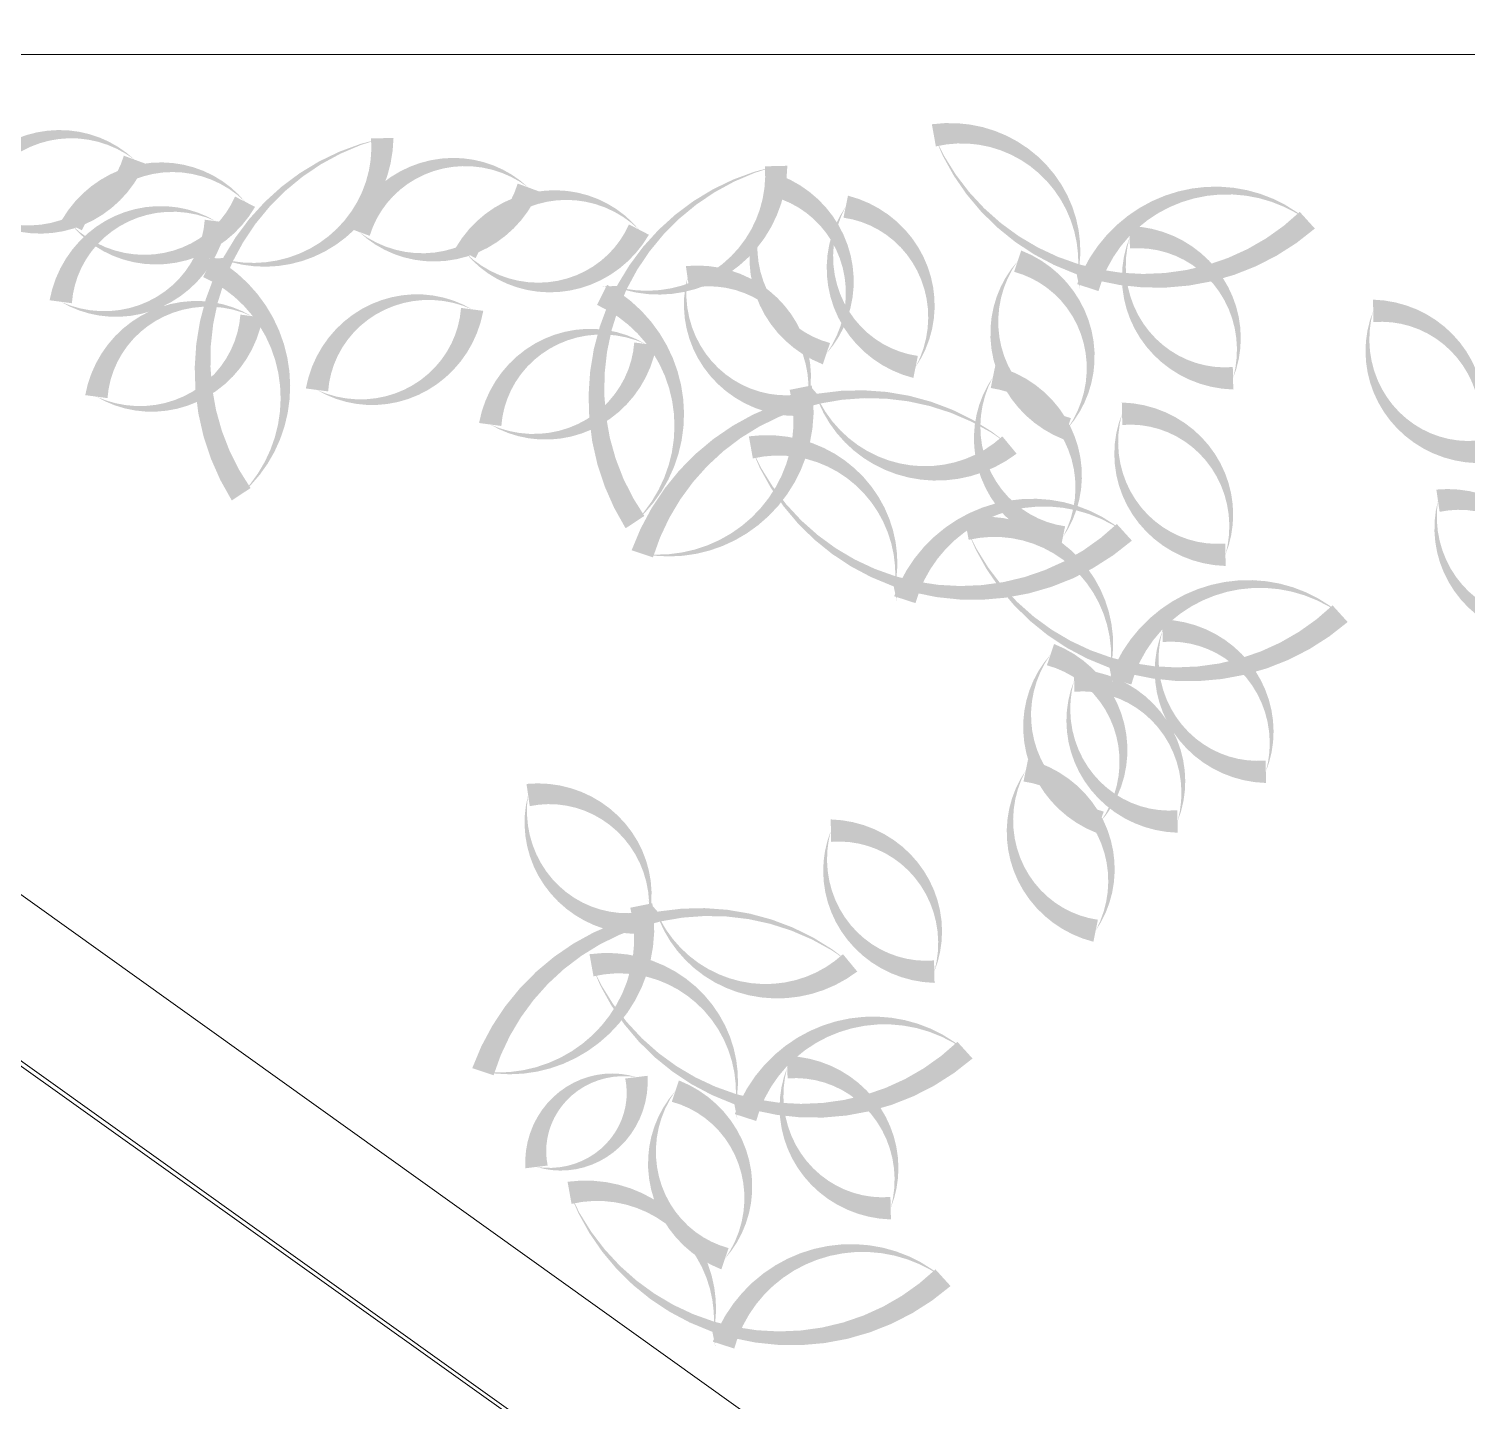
# Model space of a CAD drawing. Header units: metres. Extents: x -45 to 1930, y -347 to 488.
# Drawn here: x 40.272 to 43.472, y -42.732 to -39.678 of the extents above; entities that cross this region are included whole.
import ezdxf

# ---------------------------------------------------------------- set-up
doc = ezdxf.new("R2010")
doc.units = ezdxf.units.M
for name, color, linetype in [('SRAFY', 3, 'Continuous'), ('zariz.predmety', 203, 'Continuous'), ('ZDIVO', 1, 'Continuous')]:
    doc.layers.add(name, color=color, linetype=linetype)

msp = doc.modelspace()

# ---------------------------------------------------------------- linework, layer by layer
at = {"linetype": 'Continuous', "lineweight": 0}
for p, q in [((37.638428, -39.735876), (47.062418, -46.47111)), ((37.638428, -39.735876), (45.44764, -39.735876)), ((47.052908, -46.833055), (37.463991, -39.97995))]:
    msp.add_line(p, q, dxfattribs=at)
at = {"layer": 'SRAFY', "linetype": 'Continuous', "lineweight": 0}
msp.add_line((23.469008, -30.019693), (47.052908, -46.833055), dxfattribs=at)
at = {"layer": 'zariz.predmety', "color": 253, "linetype": 'Continuous', "ltscale": 0.001}
for points in [[(40.506848, -39.969356, 0, 0, 0.52056705), (40.506848, -39.969356, 0, 0.05, 0.52056705), (40.130675, -40.068362, 0, 0.05, 0.52056705), (40.506848, -39.969356, 0.05, 0.05, 0)], [(40.744365, -40.713854, 0, 0, 0.52056705), (40.744365, -40.713854, 0, 0.05, 0.52056705), (40.6711, -40.208305, 0, 0.05, 0.52056705), (40.696063, -40.188797, 0, 0.05, 0.52056705), (41.058331, -39.921759, 0, 0.05, 0.52056705), (40.744365, -40.713854, 0.05, 0.05, 0)], [(43.116282, -40.104284, 0, 0, 0.52056705), (43.116282, -40.104284, 0, 0.05, 0.52056705), (42.62792, -40.254115, 0, 0.05, 0.52056705), (42.604818, -40.232434, 0, 0.05, 0.52056705), (42.285446, -39.91534, 0, 0.05, 0.52056705), (43.116282, -40.104284, 0.05, 0.05, 0)], [(40.367632, -40.115158, 0, 0, 0.52056705), (40.367632, -40.115158, 0, 0.05, 0.52056705), (40.753121, -40.063137, 0, 0.05, 0.52056705), (40.367632, -40.115158, 0.05, 0.05, 0)], [(41.383026, -40.031331, 0, 0, 0.52056705), (41.383026, -40.031331, 0, 0.05, 0.52056705), (41.006853, -40.130337, 0, 0.05, 0.52056705), (41.383026, -40.031331, 0.05, 0.05, 0)], [(41.620543, -40.775829, 0, 0, 0.52056705), (41.620543, -40.775829, 0, 0.05, 0.52056705), (41.547278, -40.27028, 0, 0.05, 0.52056705), (41.572241, -40.250772, 0, 0.05, 0.52056705), (41.934509, -39.983734, 0, 0.05, 0.52056705), (41.620543, -40.775829, 0.05, 0.05, 0)], [(41.24381, -40.177134, 0, 0, 0.52056705), (41.24381, -40.177134, 0, 0.05, 0.52056705), (41.629299, -40.125112, 0, 0.05, 0.52056705), (41.24381, -40.177134, 0.05, 0.05, 0)], [(42.046427, -40.401155, 0, 0, 0.52056705), (42.046427, -40.401155, 0, 0.05, 0.52056705), (41.935978, -40.028182, 0, 0.05, 0.52056705), (42.046427, -40.401155, 0.05, 0.05, 0)], [(40.342956, -40.285583, 0, 0, 0.52056705), (40.342956, -40.285583, 0, 0.05, 0.52056705), (40.688213, -40.106404, 0, 0.05, 0.52056705), (40.342956, -40.285583, 0.05, 0.05, 0)], [(42.089381, -40.074097, 0, 0, 0.52056705), (42.089381, -40.074097, 0, 0.05, 0.52056705), (42.244833, -40.430668, 0, 0.05, 0.52056705), (42.089381, -40.074097, 0.05, 0.05, 0)], [(42.951017, -40.455878, 0, 0, 0.52056705), (42.951017, -40.455878, 0, 0.05, 0.52056705), (42.721073, -40.142138, 0, 0.05, 0.52056705), (42.951017, -40.455878, 0.05, 0.05, 0)], [(42.582351, -40.568268, 0, 0, 0.52056705), (42.582351, -40.568268, 0, 0.05, 0.52056705), (42.471902, -40.195295, 0, 0.05, 0.52056705), (42.582351, -40.568268, 0.05, 0.05, 0)], [(41.737323, -40.230946, 0, 0, 0.52056705), (41.737323, -40.230946, 0, 0.05, 0.52056705), (42.004084, -40.514047, 0, 0.05, 0.52056705), (41.737323, -40.230946, 0.05, 0.05, 0)], [(40.91305, -40.48179, 0, 0, 0.52056705), (40.91305, -40.48179, 0, 0.05, 0.52056705), (41.258308, -40.302611, 0, 0.05, 0.52056705), (40.91305, -40.48179, 0.05, 0.05, 0)], [(40.422231, -40.496688, 0, 0, 0.52056705), (40.422231, -40.496688, 0, 0.05, 0.52056705), (40.767488, -40.31751, 0, 0.05, 0.52056705), (40.422231, -40.496688, 0.05, 0.05, 0)], [(43.26294, -40.305899, 0, 0, 0.52056705), (43.26294, -40.305899, 0, 0.05, 0.52056705), (43.492884, -40.61964, 0, 0.05, 0.52056705), (43.26294, -40.305899, 0.05, 0.05, 0)], [(41.298409, -40.558663, 0, 0, 0.52056705), (41.298409, -40.558663, 0, 0.05, 0.52056705), (41.643666, -40.379485, 0, 0.05, 0.52056705), (41.298409, -40.558663, 0.05, 0.05, 0)], [(42.416947, -40.453026, 0, 0, 0.52056705), (42.416947, -40.453026, 0, 0.05, 0.52056705), (42.572399, -40.809597, 0, 0.05, 0.52056705), (42.416947, -40.453026, 0.05, 0.05, 0)], [(41.636736, -40.846433, 0, 0, 0.52056705), (41.636736, -40.846433, 0, 0.05, 0.52056705), (41.989191, -40.476672, 0, 0.05, 0.52056705), (42.019949, -40.484265, 0, 0.05, 0.52056705), (42.453678, -40.604374, 0, 0.05, 0.52056705), (41.636736, -40.846433, 0.05, 0.05, 0)], [(42.934072, -40.848464, 0, 0, 0.52056705), (42.934072, -40.848464, 0, 0.05, 0.52056705), (42.704128, -40.534723, 0, 0.05, 0.52056705), (42.934072, -40.848464, 0.05, 0.05, 0)], [(42.709189, -40.798579, 0, 0, 0.52056705), (42.709189, -40.798579, 0, 0.05, 0.52056705), (42.220826, -40.94841, 0, 0.05, 0.52056705), (42.197725, -40.92673, 0, 0.05, 0.52056705), (41.878353, -40.609636, 0, 0.05, 0.52056705), (42.709189, -40.798579, 0.05, 0.05, 0)], [(43.406956, -40.72821, 0, 0, 0.52056705), (43.406956, -40.72821, 0, 0.05, 0.52056705), (43.673717, -41.011311, 0, 0.05, 0.52056705), (43.406956, -40.72821, 0.05, 0.05, 0)], [(43.189234, -40.979616, 0, 0, 0.52056705), (43.189234, -40.979616, 0, 0.05, 0.52056705), (42.700872, -41.129447, 0, 0.05, 0.52056705), (42.67777, -41.107767, 0, 0.05, 0.52056705), (42.358398, -40.790673, 0, 0.05, 0.52056705), (43.189234, -40.979616, 0.05, 0.05, 0)], [(43.02397, -41.331211, 0, 0, 0.52056705), (43.02397, -41.331211, 0, 0.05, 0.52056705), (42.794025, -41.01747, 0, 0.05, 0.52056705), (43.02397, -41.331211, 0.05, 0.05, 0)], [(42.655304, -41.443601, 0, 0, 0.52056705), (42.655304, -41.443601, 0, 0.05, 0.52056705), (42.544854, -41.070628, 0, 0.05, 0.52056705), (42.655304, -41.443601, 0.05, 0.05, 0)], [(42.827497, -41.441884, 0, 0, 0.52056705), (42.827497, -41.441884, 0, 0.05, 0.52056705), (42.597552, -41.128143, 0, 0.05, 0.52056705), (42.827497, -41.441884, 0.05, 0.05, 0)], [(42.489899, -41.328359, 0, 0, 0.52056705), (42.489899, -41.328359, 0, 0.05, 0.52056705), (42.645351, -41.684929, 0, 0.05, 0.52056705), (42.489899, -41.328359, 0.05, 0.05, 0)], [(41.382774, -41.382965, 0, 0, 0.52056705), (41.382774, -41.382965, 0, 0.05, 0.52056705), (41.649535, -41.666066, 0, 0.05, 0.52056705), (41.382774, -41.382965, 0.05, 0.05, 0)], [(42.286398, -41.775949, 0, 0, 0.52056705), (42.286398, -41.775949, 0, 0.05, 0.52056705), (42.056453, -41.462208, 0, 0.05, 0.52056705), (42.286398, -41.775949, 0.05, 0.05, 0)], [(41.282187, -41.998452, 0, 0, 0.52056705), (41.282187, -41.998452, 0, 0.05, 0.52056705), (41.634642, -41.628692, 0, 0.05, 0.52056705), (41.6654, -41.636284, 0, 0.05, 0.52056705), (42.099129, -41.756393, 0, 0.05, 0.52056705), (41.282187, -41.998452, 0.05, 0.05, 0)], [(42.35464, -41.950599, 0, 0, 0.52056705), (42.35464, -41.950599, 0, 0.05, 0.52056705), (41.866277, -42.10043, 0, 0.05, 0.52056705), (41.843176, -42.078749, 0, 0.05, 0.52056705), (41.523804, -41.761655, 0, 0.05, 0.52056705), (42.35464, -41.950599, 0.05, 0.05, 0)], [(41.401428, -42.210298, 0, 0, 0.52056705), (41.401428, -42.210298, 0, 0.05, 0.52056705), (41.623721, -42.010588, 0, 0.05, 0.52056705), (41.401428, -42.210298, 0.05, 0.05, 0)], [(42.189375, -42.302193, 0, 0, 0.52056705), (42.189375, -42.302193, 0, 0.05, 0.52056705), (41.95943, -41.988453, 0, 0.05, 0.52056705), (42.189375, -42.302193, 0.05, 0.05, 0)], [(41.820709, -42.414583, 0, 0, 0.52056705), (41.820709, -42.414583, 0, 0.05, 0.52056705), (41.710259, -42.04161, 0, 0.05, 0.52056705), (41.820709, -42.414583, 0.05, 0.05, 0)], [(42.305796, -42.456849, 0, 0, 0.52056705), (42.305796, -42.456849, 0, 0.05, 0.52056705), (41.817434, -42.60668, 0, 0.05, 0.52056705), (41.794332, -42.584999, 0, 0.05, 0.52056705), (41.47496, -42.267905, 0, 0.05, 0.52056705), (42.305796, -42.456849, 0.05, 0.05, 0)]]:
    msp.add_lwpolyline(points, format="xyseb", close=True, dxfattribs=at)
at = {"layer": 'ZDIVO', "linetype": 'Continuous', "lineweight": 0, "flags": 128}
msp.add_lwpolyline([(26.14275, -31.888769), (23.910581, -30.29346), (23.469008, -30.019693), (23.378412, 7.836083), (27.453062, 7.633634), (37.853328, 7.416588), (54.082285, 6.497163), (52.485918, -9.17884), (50.198719, -21.436195), (48.602464, -30.444402), (47.160753, -42.7286), (47.052908, -46.833055), (27.525832, -32.877245)], dxfattribs=at)

doc.saveas('drawing.dxf')
